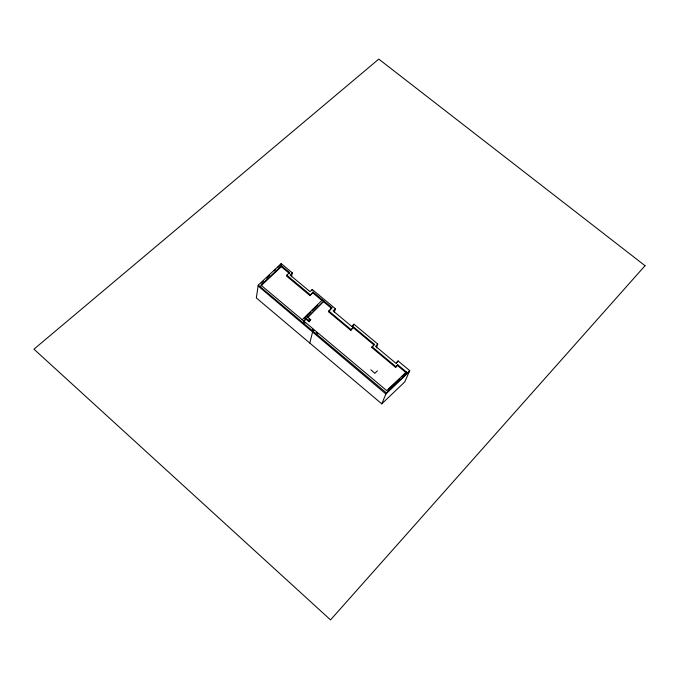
<?xml version="1.0" encoding="UTF-8"?>
<svg xmlns="http://www.w3.org/2000/svg" width="679" height="679" viewBox="0 0 679 679"><rect width="100%" height="100%" fill="white"/><g stroke="black" fill="none" stroke-linecap="round" stroke-linejoin="round"><path stroke-width="1.02" d="M258.275 285.129L256.314 297.911L381.785 403.852L404.743 381.929L409.734 370.649L398.081 360.948L395.899 363.248L375.563 346.29L377.753 344.024L353.988 324.231L351.781 326.463L333.126 310.914L335.35 308.707L312.247 289.466L310.006 291.639L290.026 274.987L292.284 272.848L281.174 263.588L258.275 285.129L386.359 392.895L381.785 403.852M281.174 263.588L281.013 264.471L277.957 267.348M281.276 266.694L281.446 265.778L289.551 272.534L289.373 273.45L281.276 266.694L260.812 286.037M289.551 272.534L286.776 275.173L286.597 276.081L310.057 295.662L313.087 292.038L331.929 307.74L328.483 311.703L350.763 330.3L353.547 326.981L374.367 344.338L374.104 345.068L353.309 327.728M291.503 276.726L292.284 272.848M305.092 323.068L303.479 321.71L303.657 320.955L323.891 301.043L308.164 317.101M310.057 295.662L313.087 292.038M312.043 290.323L312.247 289.466M306.051 319.181L306.229 318.426L309.335 321.031L309.149 321.787L306.051 319.181L303.479 321.71M309.149 321.787L310.71 319.673L307.604 317.068M309.777 343.048L312.832 331.029M328.483 311.703L331.929 307.74M334.314 312.416L335.35 308.707M350.763 330.3L353.547 326.981M353.988 324.231L352.248 326.574M402.299 376.268L406.382 371.982L397.716 364.759L395.602 367.381L371.761 347.478L374.367 344.338M376.344 347.86L377.753 344.024M398.081 360.948L396.273 363.333M395.602 367.381L397.716 364.759M371.761 347.478L372.932 346.273M309.335 321.031L310.71 319.673M302.189 319.724L322.466 299.855L322.245 300.738L312.875 292.929M304.243 318.383L310.99 311.763M312.493 310.295L317.738 305.151M409.361 371.489L385.901 393.998L258.139 285.995M377.388 370.87L374.8 373.34L370.853 369.758M406.382 371.982L386.733 390.637L260.948 285.129L281.446 265.778M388.719 389.169L399.286 379.137M386.359 392.895L409.734 370.649M261.194 283.126L263.477 280.979M266.524 278.101L269.571 275.233M274.146 270.929L275.674 269.495M323.688 301.824L331.717 308.504M397.419 365.463L406.076 372.686M286.776 275.173L310.269 294.771M372.024 346.748L395.899 366.668M328.687 310.94L351.001 329.553M308.97 319.13L310.524 320.429M312.34 329.145L313.953 330.495M316.372 332.523L317.976 333.881M645.05 265.693L330.537 619.902L33.95 349.167L378.789 59.098L645.05 265.693"/></g></svg>
